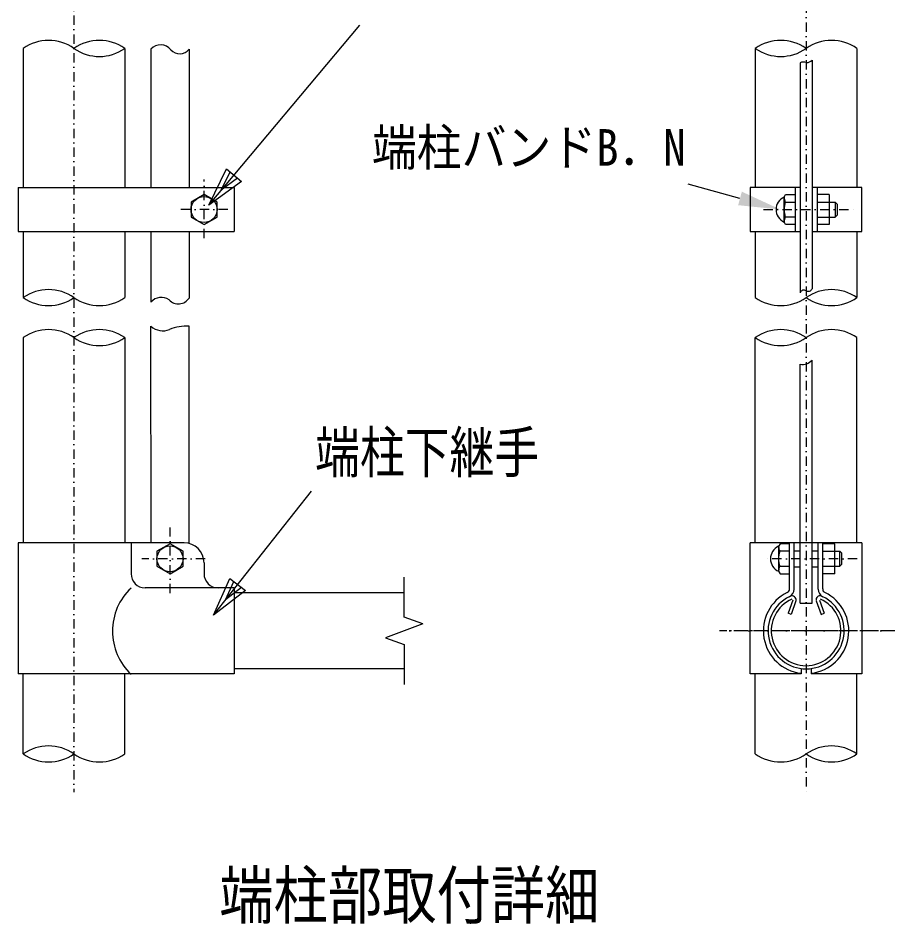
# Model space of a CAD drawing. Units: millimetres, scale not verified. Extents: x -4425 to 4425, y -3150 to 3150.
# Drawn here: x 1263 to 2202, y 973 to 1943 of the extents above; entities that cross this region are included whole.
import ezdxf
from ezdxf.enums import TextEntityAlignment as Align

# ---------------------------------------------------------------- set-up
doc = ezdxf.new("R2010")
doc.units = ezdxf.units.MM
doc.header["$LTSCALE"] = 20
doc.linetypes.add('USER1', pattern=[1.01, 0.5, -0.25, 0.01, -0.25])
doc.linetypes.add('USER6', pattern=[1.125, 0.75, -0.125, 0.125, -0.125])
for name, color, linetype, lineweight in [('0-2_1', 7, 'Continuous', 25), ('0-3_0', 7, 'Continuous', 25), ('0-A_DWGBRD-SMEC0', 2, 'Continuous', 25)]:
    doc.layers.add(name, color=color, linetype=linetype, lineweight=lineweight)
doc.styles.add('ＭＳ ゴシック', font='')
doc.styles.get('ＭＳ ゴシック').set_extended_font_data('MS Gothic')

# ---------------------------------------------------------------- blocks, each defined once
blk = doc.blocks.new('C41')
at = {"layer": '0-2_1', "color": 4}
blk.add_line((115014.5, 95210.7), (117117.6, 97867.8), dxfattribs=at)
blk.add_lwpolyline([(115700.4, 95739), (115014.5, 95210.7), (115371.1, 95999.6)], close=True, dxfattribs=at)
blk.add_lwpolyline([(115618.1, 95804.1), (115275.1, 95540), (115453.4, 95934.5)], dxfattribs=at)
blk = doc.blocks.new('C42')
at = {"layer": '0-2_1', "color": 4}
blk.add_line((114914.8, 103992.9), (118152.7, 107849.7), dxfattribs=at)
blk.add_lwpolyline([(115615.7, 104501.3), (114914.8, 103992.9), (115294.1, 104771.3)], close=True, dxfattribs=at)
blk.add_lwpolyline([(115535.3, 104568.8), (115184.8, 104314.6), (115374.5, 104703.8)], dxfattribs=at)
blk = doc.blocks.new('C79')
at = {"layer": '0-2_1', "color": 4}
blk.add_line((115014.5, 95210.7), (117117.6, 97867.8), dxfattribs=at)
blk.add_lwpolyline([(115700.4, 95739), (115014.5, 95210.7), (115371.1, 95999.6)], close=True, dxfattribs=at)
blk.add_lwpolyline([(115618.1, 95804.1), (115275.1, 95540), (115453.4, 95934.5)], dxfattribs=at)
blk = doc.blocks.new('C80')
at = {"layer": '0-2_1', "color": 4}
blk.add_line((114914.8, 103992.9), (118152.7, 107849.7), dxfattribs=at)
blk.add_lwpolyline([(115615.7, 104501.3), (114914.8, 103992.9), (115294.1, 104771.3)], close=True, dxfattribs=at)
blk.add_lwpolyline([(115535.3, 104568.8), (115184.8, 104314.6), (115374.5, 104703.8)], dxfattribs=at)

msp = doc.modelspace()

# ---------------------------------------------------------------- linework, layer by layer
at = {"layer": '0-2_1', "color": 4, "linetype": 'USER1'}
for p, q in [((1322.69, 2491.38), (1322.69, 1114.32)), ((2106.64, 2483.93), (2106.64, 1110.94)), ((1461.97, 1707.69), (1461.97, 1770.28)), ((1487.6, 1738.19), (1434.05, 1738.19)), ((2061.09, 1738.19), (2158.28, 1738.19)), ((1425.54, 1327.39), (1425.54, 1397.67)), ((1425.54, 1327.39), (1425.54, 1397.67)), ((1463.3, 1364.26), (1395.32, 1364.26)), ((1463.3, 1364.26), (1395.32, 1364.26)), ((2161.16, 1364.26), (2060.16, 1364.26)), ((2161.16, 1364.26), (2060.16, 1364.26)), ((2201.71, 1287.11), (2013.79, 1287.11))]:
    msp.add_line(p, q, dxfattribs=at)
at = {"layer": '0-2_1'}
for p, q in [((1268.26, 1910.69), (1268.26, 1761.76)), ((1377.11, 1910.69), (1377.11, 1761.76)), ((2052.21, 1910.69), (2052.21, 1761.76)), ((2161.07, 1910.69), (2161.07, 1761.76)), ((1405.18, 1909.84), (1405.18, 1761.76)), ((1445.9, 1909.84), (1445.9, 1761.76)), ((2100.21, 1895.33), (2100.21, 1649.19)), ((2113.07, 1898.11), (2113.07, 1653.36)), ((1262.9, 1761.76), (1262.9, 1714.61)), ((2046.85, 1761.76), (2046.85, 1714.61)), ((2100.21, 1761.76), (2046.85, 1761.76)), ((2094.85, 1761.76), (2094.85, 1714.61)), ((2118.42, 1761.76), (2118.42, 1714.61)), ((2083.07, 1751.41), (2084.71, 1754.26)), ((2083.07, 1751.41), (2084.71, 1754.26)), ((2083.07, 1724.96), (2083.07, 1751.41)), ((2083.07, 1724.96), (2083.07, 1751.41)), ((2084.35, 1746.22), (2094.85, 1746.22)), ((2084.71, 1754.26), (2094.85, 1754.26)), ((2131.28, 1754.26), (2118.42, 1754.26)), ((2118.42, 1746.21), (2137.71, 1746.21)), ((2131.28, 1754.26), (2131.28, 1722.11)), ((2131.28, 1754.26), (2131.28, 1722.11)), ((2137.71, 1746.21), (2139.85, 1744.07)), ((2137.71, 1746.21), (2139.85, 1744.07)), ((2137.71, 1745.69), (2137.71, 1730.69)), ((2139.85, 1744.07), (2139.85, 1732.3)), ((2094.85, 1730.15), (2084.35, 1730.15)), ((2118.42, 1730.16), (2137.71, 1730.16)), ((2139.85, 1732.3), (2137.71, 1730.16)), ((2139.85, 1732.3), (2137.71, 1730.16)), ((2084.71, 1722.11), (2083.07, 1724.96)), ((2131.28, 1722.11), (2118.42, 1722.11)), ((1262.9, 1714.61), (1494.11, 1714.61)), ((1268.26, 1714.61), (1268.26, 1643.9)), ((1377.11, 1714.61), (1377.11, 1643.9)), ((1405.18, 1714.61), (1405.18, 1639.07)), ((1445.9, 1714.61), (1445.9, 1643.47)), ((2046.85, 1714.61), (2100.21, 1714.61)), ((2052.21, 1714.61), (2052.21, 1643.9)), ((2052.21, 1714.61), (2052.21, 1643.9)), ((2161.07, 1714.61), (2161.07, 1643.9)), ((2161.07, 1714.61), (2161.07, 1643.9)), ((1405.19, 1381.4), (1405.18, 1613.24)), ((1405.19, 1381.4), (1405.18, 1613.24)), ((1445.9, 1381.4), (1445.9, 1613.24)), ((1445.9, 1381.4), (1445.9, 1613.24)), ((1268.26, 1601.04), (1268.26, 1381.4)), ((1268.26, 1601.04), (1268.26, 1381.4)), ((1377.11, 1601.04), (1377.11, 1381.4)), ((1377.11, 1601.04), (1377.11, 1381.4)), ((2052.21, 1381.4), (2052.21, 1601.04)), ((2052.21, 1381.4), (2052.21, 1601.04)), ((2161.07, 1381.4), (2161.07, 1601.04)), ((2161.07, 1381.4), (2161.07, 1601.04)), ((2100.21, 1316.6), (2100.21, 1572.69)), ((2100.21, 1316.6), (2100.21, 1572.69)), ((2113.07, 1316.6), (2113.07, 1577.08)), ((2113.07, 1316.6), (2113.07, 1577.08)), ((1440.54, 1381.4), (1262.9, 1381.4)), ((1440.54, 1381.4), (1262.9, 1381.4)), ((1262.9, 1381.4), (1262.9, 1241.04)), ((1383.86, 1381.4), (1383.86, 1348.19)), ((1383.86, 1381.4), (1383.86, 1348.19)), ((1383.86, 1381.4), (1383.86, 1348.19)), ((1383.86, 1381.4), (1383.86, 1348.19)), ((2166.42, 1381.4), (2046.85, 1381.4)), ((2046.85, 1241.04), (2046.85, 1381.4)), ((2166.42, 1381.4), (2046.85, 1381.4)), ((2046.85, 1241.04), (2046.85, 1381.4)), ((2077.07, 1377.48), (2077.07, 1351.03)), ((2077.07, 1377.48), (2077.07, 1351.03)), ((2088.85, 1332.02), (2088.85, 1381.4)), ((2088.85, 1332.02), (2088.85, 1381.4)), ((2093.78, 1331.9), (2093.78, 1381.4)), ((2093.78, 1331.9), (2093.78, 1381.4)), ((2119.49, 1331.9), (2119.49, 1381.4)), ((2119.49, 1331.9), (2119.49, 1381.4)), ((2124.42, 1332.02), (2124.42, 1381.4)), ((2124.42, 1332.02), (2124.42, 1381.4)), ((2137.28, 1380.33), (2124.42, 1380.33)), ((2137.28, 1380.33), (2124.42, 1380.33)), ((2137.28, 1348.19), (2137.28, 1380.33)), ((2137.28, 1348.19), (2137.28, 1380.33)), ((2166.43, 1381.4), (2166.42, 1241.04)), ((2166.43, 1381.4), (2166.42, 1241.04)), ((2088.85, 1372.29), (2078.36, 1372.29)), ((2088.85, 1372.29), (2078.36, 1372.29)), ((2093.78, 1372.83), (2100.21, 1372.83)), ((2093.78, 1372.83), (2100.21, 1372.83)), ((2113.07, 1372.83), (2119.49, 1372.83)), ((2113.07, 1372.83), (2119.49, 1372.83)), ((2124.42, 1372.29), (2142.64, 1372.29)), ((2124.42, 1372.29), (2142.64, 1372.29)), ((2142.64, 1372.29), (2144.78, 1370.14)), ((2142.64, 1372.29), (2144.78, 1370.14)), ((2142.64, 1356.76), (2142.64, 1371.76)), ((2142.64, 1356.76), (2142.64, 1371.76)), ((2144.78, 1358.37), (2144.78, 1370.14)), ((2144.78, 1358.37), (2144.78, 1370.14)), ((1461.97, 1359.97), (1461.97, 1348.19)), ((1461.97, 1359.97), (1461.97, 1348.19)), ((1461.97, 1359.97), (1461.97, 1348.19)), ((1461.97, 1359.97), (1461.97, 1348.19)), ((2144.78, 1358.37), (2142.64, 1356.23)), ((2144.78, 1358.37), (2142.64, 1356.23)), ((2077.07, 1351.03), (2078.71, 1348.19)), ((2077.07, 1351.03), (2078.71, 1348.19)), ((2078.36, 1356.22), (2088.85, 1356.22)), ((2078.36, 1356.22), (2088.85, 1356.22)), ((2078.71, 1348.19), (2088.85, 1348.19)), ((2078.71, 1348.19), (2088.85, 1348.19)), ((2093.78, 1355.69), (2100.21, 1355.69)), ((2093.78, 1355.69), (2100.21, 1355.69)), ((2113.07, 1355.69), (2119.49, 1355.69)), ((2113.07, 1355.69), (2119.49, 1355.69)), ((2124.42, 1356.23), (2142.64, 1356.23)), ((2124.42, 1356.23), (2142.64, 1356.23)), ((2137.28, 1348.19), (2124.42, 1348.19)), ((2137.28, 1348.19), (2124.42, 1348.19)), ((1494.11, 1333.19), (1398.86, 1333.19)), ((1494.11, 1333.19), (1494.11, 1241.04)), ((1676.26, 1327.83), (1494.11, 1327.83)), ((2092.43, 1320.08), (2087.29, 1305.96)), ((2092.43, 1320.08), (2087.29, 1305.96)), ((2095.82, 1319.37), (2090.51, 1304.78)), ((2095.82, 1319.37), (2090.51, 1304.78)), ((2117.45, 1319.37), (2122.76, 1304.78)), ((2117.45, 1319.37), (2122.76, 1304.78)), ((2120.84, 1320.08), (2125.98, 1305.96)), ((2120.84, 1320.08), (2125.98, 1305.96)), ((2100.21, 1316.6), (2113.07, 1316.6)), ((2100.21, 1316.6), (2113.07, 1316.6)), ((2090.51, 1304.78), (2087.29, 1305.96)), ((2090.51, 1304.78), (2087.29, 1305.96)), ((2122.76, 1304.78), (2125.98, 1305.96)), ((2122.76, 1304.78), (2125.98, 1305.96)), ((1676.26, 1246.4), (1494.11, 1246.4)), ((2101.28, 1246.75), (2101.28, 1241.04)), ((2101.28, 1246.75), (2101.28, 1241.04)), ((2111.99, 1246.75), (2111.99, 1241.04)), ((2111.99, 1246.75), (2111.99, 1241.04)), ((1494.11, 1241.04), (1262.9, 1241.04)), ((1268.26, 1155.33), (1268.26, 1241.04)), ((1377.11, 1155.33), (1377.11, 1241.04)), ((2101.28, 1241.04), (2046.85, 1241.04)), ((2101.28, 1241.04), (2046.85, 1241.04)), ((2052.21, 1155.33), (2052.21, 1241.04)), ((2052.21, 1155.33), (2052.21, 1241.04)), ((2166.42, 1241.04), (2111.99, 1241.04)), ((2166.42, 1241.04), (2111.99, 1241.04)), ((2161.07, 1155.33), (2161.07, 1241.04)), ((2161.07, 1155.33), (2161.07, 1241.04))]:
    msp.add_line(p, q, dxfattribs=at)
at = {"layer": '0-2_1', "color": 4}
for p, q in [((1696.39, 1294.44), (1656.12, 1279.78)), ((1656.12, 1279.78), (1676.26, 1272.46)), ((1676.26, 1272.46), (1676.26, 1229.6))]:
    msp.add_line(p, q, dxfattribs=at)
at = {"layer": '0-2_1', "color": 4, "linetype": 'USER6'}
msp.add_line((2201.71, 1287.11), (2013.79, 1287.11), dxfattribs=at)
at = {"layer": '0-2_1'}
for points in [[(1262.9, 1761.76), (1494.11, 1761.76), (1494.11, 1714.61)], [(2113.07, 1714.61), (2166.42, 1714.61), (2166.42, 1761.76), (2113.07, 1761.76)], [(2113.07, 1714.61), (2166.42, 1714.61), (2166.42, 1761.76), (2113.07, 1761.76)], [(2094.85, 1722.11), (2084.71, 1722.11), (2083.07, 1724.96)], [(1425.54, 1348.17), (1439.47, 1356.22), (1439.47, 1372.3), (1425.54, 1380.34), (1411.61, 1372.3)], [(2088.85, 1380.33), (2078.71, 1380.33), (2077.07, 1377.48)], [(2088.85, 1380.33), (2078.71, 1380.33), (2077.07, 1377.48)], [(1411.61, 1372.3), (1411.61, 1356.22), (1425.54, 1348.17)]]:
    msp.add_lwpolyline(points, dxfattribs=at)
msp.add_lwpolyline([(1461.97, 1722.1), (1475.9, 1730.14), (1475.9, 1746.23), (1461.97, 1754.27), (1448.04, 1746.23), (1448.04, 1730.14)], close=True, dxfattribs=at)
at = {"layer": '0-2_1', "color": 4}
msp.add_lwpolyline([(1696.39, 1294.44), (1676.26, 1301.77), (1676.26, 1344.63)], dxfattribs=at)
at = {"layer": '0-2_1'}
for centre in [(1461.97, 1738.19), (1425.54, 1364.26)]:
    msp.add_circle(centre, 13.93, dxfattribs=at)
at = {"layer": '0-2_1', "color": 4}
for centre, radius, start, end in [((1295.47, 1871.77), 47.49, 55.03597, 124.96473), ((1349.9, 1871.77), 47.49, 55.03519, 124.96473), ((1349.9, 1949.6), 47.49, 235.03604, 304.96481), ((1415.6, 1900.61), 13.92, 38.6186, 138.4232), ((2079.42, 1871.77), 47.49, 55.03565, 124.96428), ((2079.42, 1949.6), 47.49, 235.03482, 304.96405), ((2133.85, 1871.77), 47.49, 55.03565, 124.96396), ((1435.96, 1917.59), 12.6, 221.17502, 322.06772), ((2104.13, 1886.46), 9.69, 72.50617, 113.87069), ((2104.13, 1886.46), 9.69, 72.50617, 113.87069), ((2107.39, 1903.58), 7.89, 267.52509, 316.03943), ((2107.39, 1903.58), 7.89, 267.52509, 316.03943), ((1295.47, 1604.98), 47.49, 55.03597, 124.96473), ((2104.31, 1647.51), 4.43, 58.06492, 157.77832), ((2104.31, 1647.51), 4.43, 58.06492, 157.77832), ((2133.85, 1604.98), 47.49, 55.03565, 124.96428), ((2133.85, 1604.98), 47.49, 55.03565, 124.96428), ((2108.94, 1655.13), 4.49, 239.35608, 336.8352), ((2108.94, 1655.13), 4.49, 239.35608, 336.8352), ((1295.47, 1682.82), 47.49, 235.03528, 304.96435), ((1349.9, 1682.82), 47.49, 235.03604, 304.96481), ((1416.3, 1629.51), 14.66, 55.19426, 139.33984), ((1434.55, 1650.67), 13.44, 222.71982, 327.64319), ((2079.42, 1682.82), 47.49, 235.03572, 304.96435), ((2079.42, 1682.82), 47.49, 235.03572, 304.96435), ((2133.85, 1682.82), 47.49, 235.03604, 304.96435), ((2133.85, 1682.82), 47.49, 235.03604, 304.96435), ((1417.88, 1627.23), 18.89, 227.77408, 292.52838), ((1417.88, 1627.23), 18.89, 227.77408, 292.52838), ((1442.97, 1566.7), 46.63, 86.40426, 112.51272), ((1442.97, 1566.7), 46.63, 86.40426, 112.51272), ((1295.47, 1562.13), 47.49, 55.03597, 124.96473), ((1295.47, 1562.13), 47.49, 55.03597, 124.96473), ((1349.9, 1562.13), 47.49, 55.03519, 124.96473), ((1349.9, 1562.13), 47.49, 55.03519, 124.96473), ((1349.9, 1639.96), 47.49, 235.03604, 304.96481), ((1349.9, 1639.96), 47.49, 235.03604, 304.96481), ((2079.42, 1562.13), 47.49, 55.03565, 124.96428), ((2079.42, 1562.13), 47.49, 55.03565, 124.96428), ((2079.42, 1639.96), 47.49, 235.03572, 304.96405), ((2079.42, 1639.96), 47.49, 235.03572, 304.96405), ((2133.85, 1562.13), 47.49, 55.03565, 124.96396), ((2133.85, 1562.13), 47.49, 55.03565, 124.96396), ((2103.14, 1585.15), 12.79, 256.76773, 320.89362), ((2103.14, 1585.15), 12.79, 256.76773, 320.89362), ((1295.47, 1116.41), 47.49, 55.03597, 124.96473), ((2133.85, 1116.41), 47.49, 55.03565, 124.96428), ((2133.85, 1116.41), 47.49, 55.03565, 124.96428), ((1295.47, 1194.25), 47.49, 235.03528, 304.96435), ((1349.9, 1194.25), 47.49, 235.03604, 304.96481), ((2079.42, 1194.25), 47.49, 235.03572, 304.96435), ((2079.42, 1194.25), 47.49, 235.03572, 304.96435), ((2133.85, 1194.25), 47.49, 235.03604, 304.96435), ((2133.85, 1194.25), 47.49, 235.03604, 304.96435)]:
    msp.add_arc(centre, radius, start, end, dxfattribs=at)
at = {"layer": '0-2_1'}
for centre, radius, start, end in [((2089.26, 1738.19), 14.76, 114.79445, 245.20555), ((2089.26, 1738.19), 14.76, 114.79445, 245.20555), ((2108.53, 1754.98), 25.71, 187.97958, 199.90953), ((2108.53, 1754.98), 25.71, 187.97958, 199.90953), ((2108.78, 1738.19), 25.71, 161.79011, 198.20989), ((2108.78, 1738.19), 25.71, 161.79011, 198.20989), ((2108.53, 1721.39), 25.71, 160.09047, 172.02042), ((2108.53, 1721.39), 25.71, 160.09047, 172.02042), ((1440.54, 1359.97), 21.43, 0, 90), ((1440.54, 1359.97), 21.43, 0, 90), ((2083.26, 1364.26), 14.76, 114.79445, 245.20555), ((2083.26, 1364.26), 14.76, 114.79445, 245.20555), ((2102.53, 1381.05), 25.71, 187.97958, 199.90953), ((2102.53, 1381.05), 25.71, 187.97958, 199.90953), ((2102.78, 1364.26), 25.71, 161.79011, 198.20989), ((2102.78, 1364.26), 25.71, 161.79011, 198.20989), ((1398.86, 1348.19), 15, 180, 270), ((1476.97, 1348.19), 15, 180, 270), ((2102.53, 1347.46), 25.71, 160.09047, 172.02042), ((2102.53, 1347.46), 25.71, 160.09047, 172.02042), ((1427.24, 1286.8), 63.33, 133.22993, 226.76297), ((2084.57, 1332.02), 4.29, 296.17508, 0), ((2084.57, 1332.02), 4.29, 296.17508, 0), ((2084.57, 1331.9), 9.21, 296.23556, 0), ((2084.57, 1331.9), 9.21, 296.23556, 0), ((2128.71, 1331.9), 9.21, 180, 243.76678), ((2128.71, 1331.9), 9.21, 180, 243.76678), ((2128.71, 1332.02), 4.29, 180, 243.82724), ((2128.71, 1332.02), 4.29, 180, 243.82724), ((2106.64, 1287.11), 45.75, 116.17496, 263.27368), ((2106.64, 1287.11), 45.75, 116.17496, 263.27368), ((2106.64, 1287.11), 40.71, 116.23561, 63.76712), ((2106.64, 1287.11), 40.71, 116.23561, 63.76712), ((2106.64, 1287.11), 37.29, 114.17442, 65.66495), ((2106.64, 1287.11), 37.29, 114.17442, 65.66495), ((2091.64, 1320.27), 4.29, 349.34427, 114.45453), ((2091.64, 1320.27), 4.29, 349.34427, 114.45453), ((2106.64, 1287.11), 45.75, 276.72174, 63.82749), ((2106.64, 1287.11), 45.75, 276.72174, 63.82749), ((2121.64, 1320.29), 4.29, 72.04499, 190.65582), ((2121.64, 1320.29), 4.29, 72.04499, 190.65582)]:
    msp.add_arc(centre, radius, start, end, dxfattribs=at)
at = {"layer": '0-A_DWGBRD-SMEC0'}
msp.add_line((2035.85, 1750.1), (1980.21, 1765.37), dxfattribs=at)
msp.add_solid([(2037.84, 1757.33), (2079.25, 1738.19), (2033.87, 1742.87)], dxfattribs=at)

# ---------------------------------------------------------------- block references
at = {"layer": '0-3_0', "xscale": 0.05, "yscale": 0.05}
for name in ['C42', 'C80', 'C41', 'C79']:
    msp.add_blockref(name, (-4278.79, -3456.71), dxfattribs=at)

# ---------------------------------------------------------------- texts
at = {"layer": '0-2_1', "color": 4, "style": 'ＭＳ ゴシック'}
for s, height, width, p in [('端柱バンドB．N', 39.12, 0.9, (1641.72, 1773.43)), ('端柱下継手', 43.99, 0.8, (1580.89, 1443.1)), ('端柱下継手', 43.99, 0.8, (1580.89, 1443.1)), ('端柱部取付詳細', 50.15, 0.85, (1478.29, 963.91))]:
    msp.add_text(s, height=height, dxfattribs=dict(at, width=width)).set_placement(p, align=Align.BOTTOM_LEFT)

doc.saveas('drawing.dxf')
